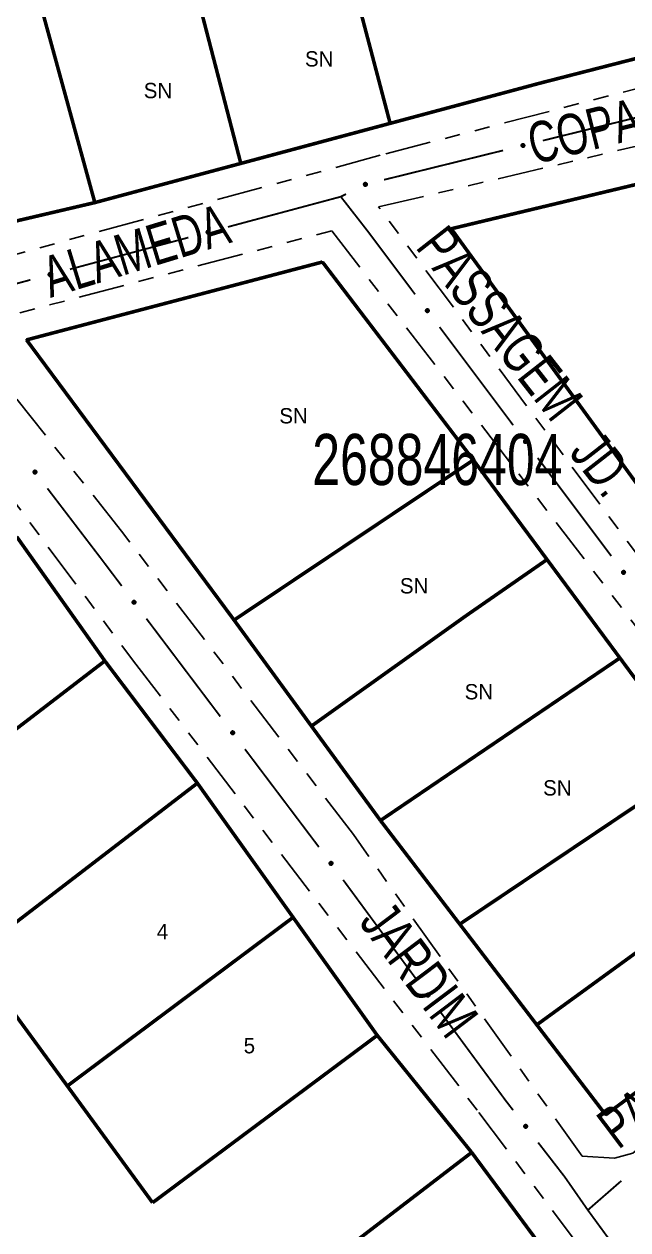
# Model space of a CAD drawing. Extents: x 205807 to 207855, y 4874692 to 4876446.
# Drawn here: x 206378.9 to 206438, y 4875829.1 to 4875947 of the extents above; entities that cross this region are included whole.
import ezdxf
from ezdxf.enums import TextEntityAlignment as Align

# ---------------------------------------------------------------- set-up
doc = ezdxf.new("R2010")
doc.units = 0
doc.header["$LTSCALE"] = 1.5
doc.header["$MEASUREMENT"] = 0
doc.linetypes.add('TRACO_25', pattern=[8, 3, -1, 1, -1, 1, -1])
for name, color, linetype in [('CD_MALHA_LOTES', 7, 'CONTINUOUS'), ('CD_TXT_QUADRA', 7, 'CONTINUOUS'), ('RU-QUADRA', 210, 'CONTINUOUS'), ('SV-EIXO-RUA-N-PAV', 6, 'CONTINUOUS'), ('SV-RUA-NAO-PAV', 7, 'CONTINUOUS'), ('SV-TXT-RUA-N-PAV', 7, 'CONTINUOUS'), ('Th_NmrPort', 1, 'CONTINUOUS')]:
    doc.layers.add(name, color=color, linetype=linetype)
doc.styles.add('ARIAL', font='ARIAL.SHX')

msp = doc.modelspace()

# ---------------------------------------------------------------- linework, layer by layer
at = {"layer": 'CD_MALHA_LOTES', "linetype": 'Continuous', "const_width": 0.35, "flags": 128}
for points in [[(206414.704586, 4875937.324973), (206407.820461, 4875963.435733)], [(206400.10078, 4875933.40543), (206393.33052, 4875959.499367)], [(206385.822457, 4875929.573244), (206378.708697, 4875955.527173)], [(206414.704586, 4875937.324973), (206429.381587, 4875941.26416), (206447.56866, 4875945.929468)], [(206420.682844, 4875927.013306), (206467.241476, 4875938.171191)], [(206400.10078, 4875933.40543), (206414.704586, 4875937.324973)], [(206385.822457, 4875929.573244), (206400.10078, 4875933.40543)], [(206368.830745, 4875925.594235), (206385.822457, 4875929.573244)], [(206444.072638, 4875894.85382), (206420.682844, 4875927.013306)], [(206379.142671, 4875916.14005), (206408.085573, 4875923.760687)], [(206408.085573, 4875923.760687), (206422.84428, 4875904.389957)], [(206399.440727, 4875888.730677), (206379.142671, 4875916.14005)], [(206399.440727, 4875888.730677), (206422.84428, 4875904.389957)], [(206422.84428, 4875904.389957), (206430.050815, 4875894.652402)], [(206378.192461, 4875896.872011), (206386.801357, 4875884.732684)], [(206422.081319, 4875889.121438), (206430.050815, 4875894.652402)], [(206430.050815, 4875894.652402), (206437.17885, 4875885.020918)], [(206407.006222, 4875878.359154), (206399.440727, 4875888.730677)], [(206407.006222, 4875878.359154), (206422.081319, 4875889.121438)], [(206413.758619, 4875869.121207), (206437.17885, 4875885.020918)], [(206437.17885, 4875885.020918), (206444.845181, 4875874.656247)], [(206347.835244, 4875854.81818), (206386.801357, 4875884.732684)], [(206386.801357, 4875884.732684), (206395.85091, 4875872.775983)], [(206413.758619, 4875869.121207), (206407.006222, 4875878.359154)], [(206421.515037, 4875858.981815), (206444.845181, 4875874.656247)], [(206373.836349, 4875855.876615), (206395.85091, 4875872.775983)], [(206395.85091, 4875872.775983), (206405.214535, 4875859.644011)], [(206421.515037, 4875858.981815), (206413.758619, 4875869.121207)], [(206429.050402, 4875849.13139), (206451.596332, 4875865.528874)], [(206383.131595, 4875843.150019), (206405.214535, 4875859.644011)], [(206405.214535, 4875859.644011), (206413.443725, 4875848.103024)], [(206429.050402, 4875849.13139), (206421.515037, 4875858.981815)], [(206458.023043, 4875856.840135), (206435.786283, 4875840.326071)], [(206383.131595, 4875843.150019), (206373.836349, 4875855.876615)], [(206435.786283, 4875840.326071), (206429.050402, 4875849.13139)], [(206413.443725, 4875848.103024), (206391.470656, 4875831.732584)], [(206413.443725, 4875848.103024), (206422.67875, 4875836.650627)], [(206391.470656, 4875831.732584), (206383.131595, 4875843.150019)], [(206384.391954, 4875807.294234), (206422.67875, 4875836.650627)], [(206422.67875, 4875836.650627), (206431.137428, 4875825.224024)]]:
    msp.add_lwpolyline(points, dxfattribs=at)
at = {"layer": 'RU-QUADRA', "linetype": 'Continuous', "const_width": 0.18, "flags": 128}
for points in [[(206314.601509, 4875973.419116), (206346.765748, 4875945.385258), (206368.830745, 4875925.594235), (206385.822457, 4875929.573244), (206400.10078, 4875933.40543), (206414.704586, 4875937.324973), (206429.381587, 4875941.26416), (206447.56866, 4875945.929468), (206464.608306, 4875950.465405)], [(206476.783469, 4875764.718787), (206467.623315, 4875776.824328), (206449.40361, 4875800.902459), (206440.385708, 4875812.73077), (206431.137428, 4875825.224024), (206422.67875, 4875836.650627), (206413.443725, 4875848.103024), (206405.214535, 4875859.644011), (206395.85091, 4875872.775983), (206386.801357, 4875884.732684), (206378.192461, 4875896.872011), (206353.174945, 4875930.75353), (206347.456321, 4875931.92269), (206303.272383, 4875968.638295)]]:
    msp.add_lwpolyline(points, dxfattribs=at)
for points in [[(206467.554587, 4875864.169015), (206452.437716, 4875884.238613), (206444.072638, 4875894.85382), (206420.682844, 4875927.013306), (206467.241476, 4875938.171191), (206485.850038, 4875913.302161), (206502.425606, 4875891.150083), (206491.485327, 4875882.335379), (206479.214671, 4875872.828535)], [(206435.786283, 4875840.326071), (206429.050402, 4875849.13139), (206421.515037, 4875858.981815), (206413.758619, 4875869.121207), (206407.006222, 4875878.359154), (206399.440727, 4875888.730677), (206379.142671, 4875916.14005), (206408.085573, 4875923.760687), (206422.84428, 4875904.389957), (206430.050815, 4875894.652402), (206437.17885, 4875885.020918), (206444.845181, 4875874.656247), (206452.490566, 4875864.319893), (206458.023043, 4875856.840135)]]:
    msp.add_lwpolyline(points, close=True, dxfattribs=at)
at = {"layer": 'SV-EIXO-RUA-N-PAV', "const_width": 0.18}
for points in [[(206429.641406, 4875935.636334), (206441.292117, 4875938.510518)], [(206414.107125, 4875931.804088), (206425.757836, 4875934.678272)], [(206398.836035, 4875927.190228), (206409.460975, 4875930.03815)], [(206409.460975, 4875930.03815), (206409.880366, 4875930.150564)], [(206409.880366, 4875930.150564), (206410.386437, 4875930.4036)], [(206409.880366, 4875930.150564), (206412.340493, 4875926.996555)], [(206412.340493, 4875926.996555), (206412.492639, 4875926.801497)], [(206412.492639, 4875926.801497), (206417.142449, 4875920.598077)], [(206383.381578, 4875923.047796), (206394.972421, 4875926.15462)], [(206370.897221, 4875919.701474), (206379.517963, 4875922.012188)], [(206419.541539, 4875917.397395), (206426.73881, 4875907.795349)], [(206429.1379, 4875904.594667), (206436.335171, 4875894.99262)], [(206381.183905, 4875901.614828), (206386.040574, 4875895.257724)], [(206386.040574, 4875895.257724), (206386.388215, 4875894.802683)], [(206386.388215, 4875894.802683), (206388.453202, 4875892.067245)], [(206390.863206, 4875888.874772), (206398.093218, 4875879.297354)], [(206400.503222, 4875876.104882), (206407.733233, 4875866.527464)], [(206410.110597, 4875863.310657), (206417.225163, 4875853.647172)], [(206419.596685, 4875850.42601), (206425.52549, 4875842.373105)], [(206425.52549, 4875842.373105), (206426.00351, 4875841.723826)], [(206426.00351, 4875841.723826), (206426.733922, 4875840.779635)], [(206429.181411, 4875837.615809), (206431.628899, 4875834.451982)], [(206431.628899, 4875834.451982), (206431.783678, 4875834.251902)], [(206431.783678, 4875834.251902), (206433.92348, 4875831.175937)], [(206437.316811, 4875833.870501), (206434.303479, 4875831.239944)], [(206433.92348, 4875831.175937), (206434.039353, 4875831.009369)], [(206434.303479, 4875831.239944), (206434.039353, 4875831.009369)], [(206434.039353, 4875831.009369), (206436.279442, 4875827.943441)]]:
    msp.add_lwpolyline(points, dxfattribs=at)
at = {"layer": 'SV-EIXO-RUA-N-PAV'}
for points in [[(206427.533757, 4875935.229766), (206427.558455, 4875935.27198), (206427.588313, 4875935.303211), (206427.620715, 4875935.322091), (206427.653697, 4875935.331309), (206427.688501, 4875935.336939), (206427.724844, 4875935.334873), (206427.764672, 4875935.323646), (206427.807193, 4875935.299168), (206427.837175, 4875935.266478), (206427.857385, 4875935.235702), (206427.868977, 4875935.201864), (206427.87388, 4875935.167961), (206427.870486, 4875935.130282), (206427.858714, 4875935.090031), (206427.833066, 4875935.04787), (206427.803583, 4875935.017453), (206427.771763, 4875935.000014), (206427.737671, 4875934.988576), (206427.702069, 4875934.983254), (206427.666406, 4875934.985487), (206427.625901, 4875934.997412), (206427.584624, 4875935.023279), (206427.553951, 4875935.052338), (206427.53607, 4875935.083904), (206427.525564, 4875935.117722), (206427.519493, 4875935.152562), (206427.520048, 4875935.189181), (206427.533757, 4875935.229766)], [(206412.12583, 4875931.428691), (206412.150528, 4875931.470905), (206412.180387, 4875931.502136), (206412.212788, 4875931.521016), (206412.24577, 4875931.530234), (206412.280575, 4875931.535864), (206412.316917, 4875931.533799), (206412.356746, 4875931.522571), (206412.399266, 4875931.498093), (206412.429249, 4875931.465403), (206412.449458, 4875931.434628), (206412.46105, 4875931.400789), (206412.465953, 4875931.366887), (206412.462559, 4875931.329207), (206412.450787, 4875931.288956), (206412.425139, 4875931.246796), (206412.395656, 4875931.216379), (206412.363837, 4875931.19894), (206412.329744, 4875931.187501), (206412.294143, 4875931.182179), (206412.25848, 4875931.184412), (206412.217974, 4875931.196338), (206412.176698, 4875931.222204), (206412.146025, 4875931.251263), (206412.128144, 4875931.282829), (206412.117638, 4875931.316647), (206412.111566, 4875931.351487), (206412.112122, 4875931.388106), (206412.12583, 4875931.428691)], [(206396.736947, 4875926.741552), (206396.760794, 4875926.784252), (206396.790022, 4875926.816075), (206396.822039, 4875926.8356), (206396.85483, 4875926.845476), (206396.889515, 4875926.851802), (206396.925891, 4875926.850464), (206396.965937, 4875926.840036), (206397.008939, 4875926.816414), (206397.039569, 4875926.784331), (206397.060391, 4875926.753966), (206397.072658, 4875926.720366), (206397.078239, 4875926.686569), (206397.0756, 4875926.648829), (206397.064636, 4875926.60835), (206397.039836, 4875926.565685), (206397.010968, 4875926.534684), (206396.979505, 4875926.516611), (206396.945648, 4875926.504493), (206396.91016, 4875926.498459), (206396.874459, 4875926.499978), (206396.833723, 4875926.51109), (206396.791937, 4875926.536125), (206396.760689, 4875926.564564), (206396.742179, 4875926.595766), (206396.730999, 4875926.629367), (206396.724231, 4875926.664079), (206396.724053, 4875926.700701), (206396.736947, 4875926.741552)], [(206381.282489, 4875922.59912), (206381.306337, 4875922.64182), (206381.335565, 4875922.673643), (206381.367581, 4875922.693167), (206381.400372, 4875922.703044), (206381.435057, 4875922.70937), (206381.471434, 4875922.708032), (206381.511479, 4875922.697604), (206381.554481, 4875922.673982), (206381.585112, 4875922.641898), (206381.605933, 4875922.611534), (206381.618201, 4875922.577934), (206381.623781, 4875922.544137), (206381.621142, 4875922.506397), (206381.610178, 4875922.465918), (206381.585379, 4875922.423253), (206381.556511, 4875922.392252), (206381.525047, 4875922.374179), (206381.49119, 4875922.36206), (206381.455702, 4875922.356027), (206381.420002, 4875922.357546), (206381.379266, 4875922.368658), (206381.33748, 4875922.393693), (206381.306231, 4875922.422132), (206381.287722, 4875922.453334), (206381.276541, 4875922.486935), (206381.269774, 4875922.521647), (206381.269596, 4875922.558269), (206381.282489, 4875922.59912)], [(206418.343901, 4875919.178728), (206418.392409, 4875919.172484), (206418.432823, 4875919.157199), (206418.462861, 4875919.134748), (206418.484231, 4875919.107988), (206418.503011, 4875919.078149), (206418.515307, 4875919.043888), (206418.520531, 4875919.002838), (206418.514609, 4875918.954134), (206418.49623, 4875918.913763), (206418.475795, 4875918.883137), (206418.449174, 4875918.859246), (206418.419881, 4875918.841489), (206418.38387, 4875918.829893), (206418.342219, 4875918.825005), (206418.293389, 4875918.832145), (206418.253871, 4875918.847402), (206418.225387, 4875918.86988), (206418.201539, 4875918.896795), (206418.182732, 4875918.927488), (206418.170855, 4875918.961189), (206418.166009, 4875919.003135), (206418.173695, 4875919.051237), (206418.188462, 4875919.090824), (206418.210534, 4875919.119616), (206418.237561, 4875919.142498), (206418.26726, 4875919.161698), (206418.301186, 4875919.175492), (206418.343901, 4875919.178728)], [(206427.940262, 4875906.376), (206427.988771, 4875906.369756), (206428.029184, 4875906.354471), (206428.059222, 4875906.33202), (206428.080592, 4875906.30526), (206428.099372, 4875906.275421), (206428.111668, 4875906.241159), (206428.116892, 4875906.20011), (206428.110971, 4875906.151405), (206428.092591, 4875906.111035), (206428.072156, 4875906.080408), (206428.045536, 4875906.056518), (206428.016243, 4875906.03876), (206427.980231, 4875906.027165), (206427.93858, 4875906.022276), (206427.88975, 4875906.029416), (206427.850232, 4875906.044674), (206427.821749, 4875906.067152), (206427.7979, 4875906.094066), (206427.779093, 4875906.12476), (206427.767217, 4875906.158461), (206427.76237, 4875906.200407), (206427.770056, 4875906.248508), (206427.784823, 4875906.288096), (206427.806896, 4875906.316888), (206427.833922, 4875906.33977), (206427.863622, 4875906.35897), (206427.897547, 4875906.372764), (206427.940262, 4875906.376)], [(206379.969986, 4875903.385106), (206380.018549, 4875903.379307), (206380.059101, 4875903.364393), (206380.089344, 4875903.342219), (206380.110958, 4875903.315656), (206380.130011, 4875903.28599), (206380.142621, 4875903.251842), (206380.148221, 4875903.210843), (206380.142746, 4875903.162086), (206380.124737, 4875903.121548), (206380.104584, 4875903.090736), (206380.078184, 4875903.066603), (206380.049055, 4875903.048577), (206380.013151, 4875903.036652), (206379.971546, 4875903.031382), (206379.922653, 4875903.038074), (206379.882997, 4875903.052968), (206379.854309, 4875903.075184), (206379.830215, 4875903.101879), (206379.811127, 4875903.132399), (206379.798942, 4875903.16599), (206379.793711, 4875903.207889), (206379.800956, 4875903.256059), (206379.815359, 4875903.295781), (206379.837167, 4875903.324774), (206379.863982, 4875903.347903), (206379.893504, 4875903.367374), (206379.927302, 4875903.381479), (206379.969986, 4875903.385106)], [(206437.536624, 4875893.573272), (206437.585132, 4875893.567028), (206437.625545, 4875893.551742), (206437.655583, 4875893.529292), (206437.676953, 4875893.502532), (206437.695733, 4875893.472692), (206437.708029, 4875893.438431), (206437.713254, 4875893.397381), (206437.707332, 4875893.348677), (206437.688952, 4875893.308306), (206437.668518, 4875893.27768), (206437.641897, 4875893.25379), (206437.612604, 4875893.236032), (206437.576592, 4875893.224436), (206437.534941, 4875893.219548), (206437.486111, 4875893.226688), (206437.446593, 4875893.241945), (206437.41811, 4875893.264423), (206437.394261, 4875893.291338), (206437.375454, 4875893.322031), (206437.363578, 4875893.355733), (206437.358732, 4875893.397678), (206437.366417, 4875893.44578), (206437.381185, 4875893.485368), (206437.403257, 4875893.51416), (206437.430283, 4875893.537042), (206437.459983, 4875893.556241), (206437.493909, 4875893.570036), (206437.536624, 4875893.573272)], [(206389.659494, 4875890.652006), (206389.708023, 4875890.645928), (206389.748489, 4875890.630781), (206389.778603, 4875890.608433), (206389.800064, 4875890.581746), (206389.818946, 4875890.551971), (206389.831359, 4875890.517751), (206389.836723, 4875890.47672), (206389.830968, 4875890.427996), (206389.812726, 4875890.387562), (206389.792396, 4875890.356867), (206389.765857, 4875890.332885), (206389.736625, 4875890.315028), (206389.700653, 4875890.303309), (206389.659019, 4875890.298279), (206389.610165, 4875890.305252), (206389.570595, 4875890.320374), (206389.542035, 4875890.342755), (206389.518095, 4875890.369588), (206389.499183, 4875890.400217), (206389.487192, 4875890.433878), (206389.482202, 4875890.475806), (206389.489724, 4875890.523934), (206389.504356, 4875890.563572), (206389.52633, 4875890.592439), (206389.553278, 4875890.615413), (206389.582912, 4875890.634714), (206389.61679, 4875890.648624), (206389.659494, 4875890.652006)], [(206399.299509, 4875877.882116), (206399.348038, 4875877.876037), (206399.388504, 4875877.86089), (206399.418618, 4875877.838542), (206399.44008, 4875877.811855), (206399.458961, 4875877.78208), (206399.471374, 4875877.747861), (206399.476739, 4875877.706829), (206399.470983, 4875877.658105), (206399.452742, 4875877.617672), (206399.432412, 4875877.586976), (206399.405873, 4875877.562995), (206399.37664, 4875877.545137), (206399.340669, 4875877.533419), (206399.299034, 4875877.528388), (206399.25018, 4875877.535361), (206399.210611, 4875877.550484), (206399.182051, 4875877.572864), (206399.15811, 4875877.599698), (206399.139198, 4875877.630327), (206399.127207, 4875877.663987), (206399.122218, 4875877.705916), (206399.129739, 4875877.754044), (206399.144371, 4875877.793682), (206399.166345, 4875877.822548), (206399.193293, 4875877.845523), (206399.222927, 4875877.864824), (206399.256806, 4875877.878734), (206399.299509, 4875877.882116)], [(206408.928297, 4875865.102207), (206408.97675, 4875865.095547), (206409.017031, 4875865.079915), (206409.046875, 4875865.057208), (206409.068015, 4875865.030265), (206409.086537, 4875865.000266), (206409.098539, 4875864.9659), (206409.103411, 4875864.924807), (206409.097071, 4875864.876155), (206409.078345, 4875864.835944), (206409.057649, 4875864.805494), (206409.030824, 4875864.781833), (206409.001379, 4875864.764328), (206408.96527, 4875864.753042), (206408.923578, 4875864.748511), (206408.874811, 4875864.75607), (206408.835426, 4875864.771666), (206408.807136, 4875864.794388), (206408.78352, 4875864.821506), (206408.764977, 4875864.85236), (206408.75339, 4875864.886162), (206408.748904, 4875864.928148), (206408.757003, 4875864.976182), (206408.772109, 4875865.015641), (206408.794428, 4875865.044242), (206408.82165, 4875865.066892), (206408.851513, 4875865.085836), (206408.885556, 4875865.099338), (206408.928297, 4875865.102207)], [(206418.414385, 4875852.21756), (206418.462838, 4875852.2109), (206418.503119, 4875852.195268), (206418.532963, 4875852.17256), (206418.554103, 4875852.145618), (206418.572625, 4875852.115618), (206418.584627, 4875852.081253), (206418.589499, 4875852.04016), (206418.583159, 4875851.991508), (206418.564434, 4875851.951297), (206418.543737, 4875851.920847), (206418.516912, 4875851.897186), (206418.487467, 4875851.87968), (206418.451358, 4875851.868394), (206418.409666, 4875851.863864), (206418.360899, 4875851.871423), (206418.321514, 4875851.887019), (206418.293224, 4875851.909741), (206418.269608, 4875851.936859), (206418.251065, 4875851.967713), (206418.239478, 4875852.001515), (206418.234992, 4875852.0435), (206418.243091, 4875852.091534), (206418.258197, 4875852.130994), (206418.280516, 4875852.159595), (206418.307738, 4875852.182245), (206418.337601, 4875852.201188), (206418.371644, 4875852.214691), (206418.414385, 4875852.21756)], [(206427.956821, 4875839.378722), (206428.005419, 4875839.373217), (206428.04606, 4875839.358548), (206428.076436, 4875839.336557), (206428.098211, 4875839.310125), (206428.117442, 4875839.280574), (206428.130258, 4875839.246504), (206428.136106, 4875839.205538), (206428.130925, 4875839.15675), (206428.113162, 4875839.116104), (206428.093195, 4875839.085171), (206428.066941, 4875839.060878), (206428.037921, 4875839.042677), (206428.00209, 4875839.030535), (206427.960518, 4875839.025014), (206427.911585, 4875839.03141), (206427.87184, 4875839.046065), (206427.843018, 4875839.068107), (206427.818763, 4875839.094656), (206427.799491, 4875839.12506), (206427.787104, 4875839.158577), (206427.78162, 4875839.200444), (206427.788573, 4875839.248657), (206427.802737, 4875839.288465), (206427.824369, 4875839.317589), (206427.851044, 4875839.340879), (206427.880448, 4875839.360528), (206427.91416, 4875839.374837), (206427.956821, 4875839.378722)]]:
    msp.add_lwpolyline(points, close=True, dxfattribs=at)
for points in [[(206427.519493, 4875935.152562), (206427.837175, 4875935.266478)], [(206427.520048, 4875935.189181), (206427.807193, 4875935.299168)], [(206427.524397, 4875935.171867), (206427.817628, 4875935.282153)], [(206427.525564, 4875935.117722), (206427.857385, 4875935.235702)], [(206427.525943, 4875935.137113), (206427.842023, 4875935.25163)], [(206427.52815, 4875935.207929), (206427.782961, 4875935.308736)], [(206427.533443, 4875935.101016), (206427.8621, 4875935.215825)], [(206427.533757, 4875935.229766), (206427.764672, 4875935.323646)], [(206427.53607, 4875935.083904), (206427.868977, 4875935.201864)], [(206427.548144, 4875935.252213), (206427.737679, 4875935.327079)], [(206427.548564, 4875935.068206), (206427.868618, 4875935.183703)], [(206427.553951, 4875935.052338), (206427.87388, 4875935.167961)], [(206427.558455, 4875935.27198), (206427.724844, 4875935.334873)], [(206427.571635, 4875935.037356), (206427.867842, 4875935.14697)], [(206427.575399, 4875935.289856), (206427.698314, 4875935.332828)], [(206427.584624, 4875935.023279), (206427.870486, 4875935.130282)], [(206427.588313, 4875935.303211), (206427.688501, 4875935.336939)], [(206427.608624, 4875935.01275), (206427.861767, 4875935.10893)], [(206427.625901, 4875934.997412), (206427.858714, 4875935.090031)], [(206427.65093, 4875934.995079), (206427.838469, 4875935.066641)], [(206427.666406, 4875934.985487), (206427.833066, 4875935.04787)], [(206427.688299, 4875934.986027), (206427.812212, 4875935.03065)], [(206427.702069, 4875934.983254), (206427.803583, 4875935.017453)], [(206412.111566, 4875931.351487), (206412.429249, 4875931.465403)], [(206412.112122, 4875931.388106), (206412.399266, 4875931.498093)], [(206412.11647, 4875931.370793), (206412.409702, 4875931.481078)], [(206412.117638, 4875931.316647), (206412.449458, 4875931.434628)], [(206412.118017, 4875931.336038), (206412.434097, 4875931.450555)], [(206412.120223, 4875931.406854), (206412.375035, 4875931.507662)], [(206412.125516, 4875931.299942), (206412.454173, 4875931.41475)], [(206412.12583, 4875931.428691), (206412.356746, 4875931.522571)], [(206412.128144, 4875931.282829), (206412.46105, 4875931.400789)], [(206412.140218, 4875931.451139), (206412.329752, 4875931.526005)], [(206412.140638, 4875931.267131), (206412.460692, 4875931.382628)], [(206412.146025, 4875931.251263), (206412.465953, 4875931.366887)], [(206412.150528, 4875931.470905), (206412.316917, 4875931.533799)], [(206412.163708, 4875931.236281), (206412.459916, 4875931.345896)], [(206412.167472, 4875931.488782), (206412.290387, 4875931.531753)], [(206412.176698, 4875931.222204), (206412.462559, 4875931.329207)], [(206412.180387, 4875931.502136), (206412.280575, 4875931.535864)], [(206412.200698, 4875931.211676), (206412.45384, 4875931.307856)], [(206412.217974, 4875931.196338), (206412.450787, 4875931.288956)], [(206412.243004, 4875931.194004), (206412.430542, 4875931.265567)], [(206412.25848, 4875931.184412), (206412.425139, 4875931.246796)], [(206412.280373, 4875931.184952), (206412.404286, 4875931.229575)], [(206412.294143, 4875931.182179), (206412.395656, 4875931.216379)], [(206396.724053, 4875926.700701), (206397.008939, 4875926.816414)], [(206396.724231, 4875926.664079), (206397.039569, 4875926.784331)], [(206396.728748, 4875926.683478), (206397.019712, 4875926.799611)], [(206396.73099, 4875926.648762), (206397.044714, 4875926.769583)], [(206396.730999, 4875926.629367), (206397.060391, 4875926.753966)], [(206396.731778, 4875926.719607), (206396.984521, 4875926.825496)], [(206396.736947, 4875926.741552), (206396.965937, 4875926.840036)], [(206396.73921, 4875926.612823), (206397.065503, 4875926.734187)], [(206396.742179, 4875926.595766), (206397.072658, 4875926.720366)], [(206396.750882, 4875926.764283), (206396.93888, 4875926.842929)], [(206396.754985, 4875926.580321), (206397.072663, 4875926.702202)], [(206396.760689, 4875926.564564), (206397.078239, 4875926.686569)], [(206396.760794, 4875926.784252), (206396.925891, 4875926.850464)], [(206396.777378, 4875926.802465), (206396.899408, 4875926.847888)], [(206396.778668, 4875926.549939), (206397.072622, 4875926.665461)], [(206396.790022, 4875926.816075), (206396.889515, 4875926.851802)], [(206396.791937, 4875926.536125), (206397.0756, 4875926.648829)], [(206396.816143, 4875926.526079), (206397.06731, 4875926.627307)], [(206396.833723, 4875926.51109), (206397.064636, 4875926.60835)], [(206396.858794, 4875926.509258), (206397.044863, 4875926.58456)], [(206396.874459, 4875926.499978), (206397.039836, 4875926.565685)], [(206396.896337, 4875926.500956), (206397.019332, 4875926.54805)], [(206396.91016, 4875926.498459), (206397.010968, 4875926.534684)], [(206381.269596, 4875922.558269), (206381.554481, 4875922.673982)], [(206381.269774, 4875922.521647), (206381.585112, 4875922.641898)], [(206381.27429, 4875922.541046), (206381.565255, 4875922.657179)], [(206381.276532, 4875922.50633), (206381.590256, 4875922.627151)], [(206381.276541, 4875922.486935), (206381.605933, 4875922.611534)], [(206381.27732, 4875922.577175), (206381.530063, 4875922.683064)], [(206381.282489, 4875922.59912), (206381.511479, 4875922.697604)], [(206381.284752, 4875922.47039), (206381.611045, 4875922.591755)], [(206381.287722, 4875922.453334), (206381.618201, 4875922.577934)], [(206381.296424, 4875922.621851), (206381.484422, 4875922.700496)], [(206381.300528, 4875922.437889), (206381.618206, 4875922.55977)], [(206381.306231, 4875922.422132), (206381.623781, 4875922.544137)], [(206381.306337, 4875922.64182), (206381.471434, 4875922.708032)], [(206381.32292, 4875922.660033), (206381.44495, 4875922.705456)], [(206381.324211, 4875922.407507), (206381.618165, 4875922.523029)], [(206381.335565, 4875922.673643), (206381.435057, 4875922.70937)], [(206381.33748, 4875922.393693), (206381.621142, 4875922.506397)], [(206381.361685, 4875922.383647), (206381.612852, 4875922.484875)], [(206381.379266, 4875922.368658), (206381.610178, 4875922.465918)], [(206381.404337, 4875922.366826), (206381.590406, 4875922.442128)], [(206381.420002, 4875922.357546), (206381.585379, 4875922.423253)], [(206381.441879, 4875922.358524), (206381.564874, 4875922.405618)], [(206381.455702, 4875922.356027), (206381.556511, 4875922.392252)], [(206418.166009, 4875919.003135), (206418.342219, 4875918.825005)], [(206418.170855, 4875918.961189), (206418.293389, 4875918.832145)], [(206418.173379, 4875919.025031), (206418.360809, 4875918.829578)], [(206418.173639, 4875918.979183), (206418.312779, 4875918.834504)], [(206418.173695, 4875919.051237), (206418.38387, 4875918.829893)], [(206418.179905, 4875918.941247), (206418.26939, 4875918.844614)], [(206418.181579, 4875919.068693), (206418.3982, 4875918.838846)], [(206418.182732, 4875918.927488), (206418.253871, 4875918.847402)], [(206418.188462, 4875919.090824), (206418.419881, 4875918.841489)], [(206418.200964, 4875919.101982), (206418.432317, 4875918.852482)], [(206418.210534, 4875919.119616), (206418.449174, 4875918.859246)], [(206418.225261, 4875919.12872), (206418.459339, 4875918.871031)], [(206418.237561, 4875919.142498), (206418.475795, 4875918.883137)], [(206418.255559, 4875919.149725), (206418.484456, 4875918.9035)], [(206418.26726, 4875919.161698), (206418.49623, 4875918.913763)], [(206418.286947, 4875919.164726), (206418.503023, 4875918.937881)], [(206418.301186, 4875919.175492), (206418.514609, 4875918.954134)], [(206418.321609, 4875919.175359), (206418.513951, 4875918.980178)], [(206418.343901, 4875919.178728), (206418.520531, 4875919.002838)], [(206418.370186, 4875919.174254), (206418.513146, 4875919.029028)], [(206418.392409, 4875919.172484), (206418.515307, 4875919.043888)], [(206418.415485, 4875919.16387), (206418.50306, 4875919.06751)], [(206418.432823, 4875919.157199), (206418.503011, 4875919.078149)], [(206427.784823, 4875906.288096), (206428.016243, 4875906.03876)], [(206427.797326, 4875906.299254), (206428.028678, 4875906.049753)], [(206427.806896, 4875906.316888), (206428.045536, 4875906.056518)], [(206427.821622, 4875906.325991), (206428.0557, 4875906.068303)], [(206427.833922, 4875906.33977), (206428.072156, 4875906.080408)], [(206427.85192, 4875906.346996), (206428.080817, 4875906.100772)], [(206427.863622, 4875906.35897), (206428.092591, 4875906.111035)], [(206427.883308, 4875906.361997), (206428.099384, 4875906.135152)], [(206427.897547, 4875906.372764), (206428.110971, 4875906.151405)], [(206427.91797, 4875906.372631), (206428.110312, 4875906.177449)], [(206427.940262, 4875906.376), (206428.116892, 4875906.20011)], [(206427.966547, 4875906.371525), (206428.109508, 4875906.226299)], [(206427.988771, 4875906.369756), (206428.111668, 4875906.241159)], [(206428.011846, 4875906.361142), (206428.099421, 4875906.264782)], [(206428.029184, 4875906.354471), (206428.099372, 4875906.275421)], [(206427.76237, 4875906.200407), (206427.93858, 4875906.022276)], [(206427.767217, 4875906.158461), (206427.88975, 4875906.029416)], [(206427.76974, 4875906.222302), (206427.95717, 4875906.02685)], [(206427.77, 4875906.176454), (206427.90914, 4875906.031775)], [(206427.770056, 4875906.248508), (206427.980231, 4875906.027165)], [(206427.776266, 4875906.138519), (206427.865751, 4875906.041885)], [(206427.77794, 4875906.265965), (206427.994561, 4875906.036118)], [(206427.779093, 4875906.12476), (206427.850232, 4875906.044674)], [(206379.793711, 4875903.207889), (206379.971546, 4875903.031382)], [(206379.798942, 4875903.16599), (206379.922653, 4875903.038074)], [(206379.80088, 4875903.229851), (206379.990094, 4875903.036125)], [(206379.800956, 4875903.256059), (206380.013151, 4875903.036652)], [(206379.80156, 4875903.184008), (206379.942021, 4875903.040611)], [(206379.808174, 4875903.146131), (206379.898541, 4875903.050322)], [(206379.808679, 4875903.273587), (206380.027398, 4875903.045736)], [(206379.811127, 4875903.132399), (206379.882997, 4875903.052968)], [(206379.815359, 4875903.295781), (206380.049055, 4875903.048577)], [(206379.827759, 4875903.307052), (206380.061389, 4875903.059684)], [(206379.837167, 4875903.324774), (206380.078184, 4875903.066603)], [(206379.851809, 4875903.334012), (206380.08824, 4875903.07848)], [(206379.863982, 4875903.347903), (206380.104584, 4875903.090736)], [(206379.881913, 4875903.355294), (206380.113058, 4875903.111178)], [(206379.893504, 4875903.367374), (206380.124737, 4875903.121548)], [(206379.913163, 4875903.370582), (206380.131309, 4875903.145727)], [(206379.927302, 4875903.381479), (206380.142746, 4875903.162086)], [(206379.947726, 4875903.381532), (206380.141849, 4875903.188123)], [(206379.969986, 4875903.385106), (206380.148221, 4875903.210843)], [(206379.99631, 4875903.380872), (206380.140596, 4875903.236963)], [(206380.018549, 4875903.379307), (206380.142621, 4875903.251842)], [(206380.041703, 4875903.370905), (206380.130158, 4875903.275352)], [(206380.059101, 4875903.364393), (206380.130011, 4875903.28599)], [(206437.358732, 4875893.397678), (206437.534941, 4875893.219548)], [(206437.363578, 4875893.355733), (206437.486111, 4875893.226688)], [(206437.366102, 4875893.419574), (206437.553531, 4875893.224121)], [(206437.366361, 4875893.373726), (206437.505502, 4875893.229047)], [(206437.366417, 4875893.44578), (206437.576592, 4875893.224436)], [(206437.372627, 4875893.335791), (206437.462113, 4875893.239157)], [(206437.374301, 4875893.463237), (206437.590922, 4875893.233389)], [(206437.375454, 4875893.322031), (206437.446593, 4875893.241945)], [(206437.381185, 4875893.485368), (206437.612604, 4875893.236032)], [(206437.393687, 4875893.496525), (206437.625039, 4875893.247025)], [(206437.403257, 4875893.51416), (206437.641897, 4875893.25379)], [(206437.417983, 4875893.523263), (206437.652062, 4875893.265575)], [(206437.430283, 4875893.537042), (206437.668518, 4875893.27768)], [(206437.448281, 4875893.544268), (206437.677178, 4875893.298043)], [(206437.459983, 4875893.556241), (206437.688952, 4875893.308306)], [(206437.479669, 4875893.559269), (206437.695745, 4875893.332424)], [(206437.493909, 4875893.570036), (206437.707332, 4875893.348677)], [(206437.514331, 4875893.569902), (206437.706674, 4875893.374721)], [(206437.536624, 4875893.573272), (206437.713254, 4875893.397381)], [(206437.562908, 4875893.568797), (206437.705869, 4875893.423571)], [(206437.585132, 4875893.567028), (206437.708029, 4875893.438431)], [(206437.608207, 4875893.558414), (206437.695782, 4875893.462054)], [(206437.625545, 4875893.551742), (206437.695733, 4875893.472692)], [(206389.482202, 4875890.475806), (206389.659019, 4875890.298279)], [(206389.487192, 4875890.433878), (206389.610165, 4875890.305252)], [(206389.489498, 4875890.497727), (206389.677594, 4875890.302915)], [(206389.489724, 4875890.523934), (206389.700653, 4875890.303309)], [(206389.489914, 4875890.45188), (206389.629547, 4875890.307677)], [(206389.496309, 4875890.413967), (206389.586124, 4875890.317639)], [(206389.497548, 4875890.541417), (206389.714952, 4875890.312311)], [(206389.499183, 4875890.400217), (206389.570595, 4875890.320374)], [(206389.504356, 4875890.563572), (206389.736625, 4875890.315028)], [(206389.51682, 4875890.574772), (206389.749022, 4875890.326063)], [(206389.52633, 4875890.592439), (206389.765857, 4875890.332885)], [(206389.541025, 4875890.601593), (206389.775982, 4875890.344705)], [(206389.553278, 4875890.615413), (206389.792396, 4875890.356867)], [(206389.571251, 4875890.622701), (206389.800987, 4875890.377259)], [(206389.582912, 4875890.634714), (206389.812726, 4875890.387562)], [(206389.602588, 4875890.637809), (206389.819437, 4875890.411703)], [(206389.61679, 4875890.648624), (206389.830968, 4875890.427996)], [(206389.637213, 4875890.648561), (206389.830221, 4875890.454037)], [(206389.659494, 4875890.652006), (206389.836723, 4875890.47672)], [(206389.685794, 4875890.647621), (206389.829249, 4875890.502884)], [(206389.708023, 4875890.645928), (206389.831359, 4875890.517751)], [(206389.731128, 4875890.637393), (206389.819031, 4875890.541332)], [(206389.748489, 4875890.630781), (206389.818946, 4875890.551971)], [(206399.122218, 4875877.705916), (206399.299034, 4875877.528388)], [(206399.127207, 4875877.663987), (206399.25018, 4875877.535361)], [(206399.129513, 4875877.727837), (206399.317609, 4875877.533025)], [(206399.129739, 4875877.754044), (206399.340669, 4875877.533419)], [(206399.129929, 4875877.68199), (206399.269563, 4875877.537787)], [(206399.136325, 4875877.644076), (206399.226139, 4875877.547748)], [(206399.137563, 4875877.771527), (206399.354968, 4875877.542421)], [(206399.139198, 4875877.630327), (206399.210611, 4875877.550484)], [(206399.144371, 4875877.793682), (206399.37664, 4875877.545137)], [(206399.156835, 4875877.804882), (206399.389038, 4875877.556173)], [(206399.166345, 4875877.822548), (206399.405873, 4875877.562995)], [(206399.18104, 4875877.831702), (206399.415997, 4875877.574815)], [(206399.193293, 4875877.845523), (206399.432412, 4875877.586976)], [(206399.211266, 4875877.852811), (206399.441003, 4875877.607369)], [(206399.222927, 4875877.864824), (206399.452742, 4875877.617672)], [(206399.242603, 4875877.867919), (206399.459452, 4875877.641813)], [(206399.256806, 4875877.878734), (206399.470983, 4875877.658105)], [(206399.277229, 4875877.87867), (206399.470236, 4875877.684147)], [(206399.299509, 4875877.882116), (206399.476739, 4875877.706829)], [(206399.325809, 4875877.877731), (206399.469265, 4875877.732994)], [(206399.348038, 4875877.876037), (206399.471374, 4875877.747861)], [(206399.371143, 4875877.867502), (206399.459047, 4875877.771442)], [(206399.388504, 4875877.86089), (206399.458961, 4875877.78208)], [(206408.765036, 4875864.99357), (206408.979676, 4875864.761871)], [(206408.772109, 4875865.015641), (206409.001379, 4875864.764328)], [(206408.784707, 4875865.026691), (206409.013908, 4875864.775213)], [(206408.794428, 4875865.044242), (206409.030824, 4875864.781833)], [(206408.809232, 4875865.053219), (206409.041089, 4875864.793531)], [(206408.82165, 4875865.066892), (206409.057649, 4875864.805494)], [(206408.839709, 4875865.073963), (206409.066484, 4875864.825782)], [(206408.851513, 4875865.085836), (206409.078345, 4875864.835944)], [(206408.871225, 4875865.088694), (206409.085345, 4875864.860002)], [(206408.885556, 4875865.099338), (206409.097071, 4875864.876155)], [(206408.905977, 4875865.099029), (206409.096636, 4875864.902204)], [(206408.928297, 4875865.102207), (206409.103411, 4875864.924807)], [(206408.954542, 4875865.097507), (206409.096251, 4875864.951059)], [(206408.97675, 4875865.095547), (206409.098539, 4875864.9659)], [(206408.999751, 4875865.086735), (206409.086495, 4875864.989627)], [(206409.017031, 4875865.079915), (206409.086537, 4875865.000266)], [(206408.748904, 4875864.928148), (206408.923578, 4875864.748511)], [(206408.75339, 4875864.886162), (206408.874811, 4875864.75607)], [(206408.756328, 4875864.904131), (206408.894221, 4875864.758263)], [(206408.756462, 4875864.949979), (206408.942207, 4875864.752925)], [(206408.757003, 4875864.976182), (206408.96527, 4875864.753042)], [(206408.762268, 4875864.866143), (206408.850921, 4875864.768745)], [(206408.764977, 4875864.85236), (206408.835426, 4875864.771666)], [(206418.234992, 4875852.0435), (206418.409666, 4875851.863864)], [(206418.242416, 4875852.019484), (206418.380309, 4875851.873615)], [(206418.24255, 4875852.065332), (206418.428295, 4875851.868277)], [(206418.243091, 4875852.091534), (206418.451358, 4875851.868394)], [(206418.251124, 4875852.108923), (206418.465764, 4875851.877224)], [(206418.258197, 4875852.130994), (206418.487467, 4875851.87968)], [(206418.270795, 4875852.142044), (206418.499996, 4875851.890566)], [(206418.280516, 4875852.159595), (206418.516912, 4875851.897186)], [(206418.29532, 4875852.168572), (206418.527177, 4875851.908883)], [(206418.307738, 4875852.182245), (206418.543737, 4875851.920847)], [(206418.325797, 4875852.189316), (206418.552572, 4875851.941135)], [(206418.337601, 4875852.201188), (206418.564434, 4875851.951297)], [(206418.357313, 4875852.204047), (206418.571433, 4875851.975355)], [(206418.371644, 4875852.214691), (206418.583159, 4875851.991508)], [(206418.392065, 4875852.214382), (206418.582724, 4875852.017557)], [(206418.414385, 4875852.21756), (206418.589499, 4875852.04016)], [(206418.44063, 4875852.21286), (206418.582339, 4875852.066412)], [(206418.462838, 4875852.2109), (206418.584627, 4875852.081253)], [(206418.485839, 4875852.202088), (206418.572583, 4875852.10498)], [(206418.503119, 4875852.195268), (206418.572625, 4875852.115618)], [(206418.239478, 4875852.001515), (206418.360899, 4875851.871423)], [(206418.248356, 4875851.981496), (206418.337009, 4875851.884097)], [(206418.251065, 4875851.967713), (206418.321514, 4875851.887019)], [(206427.78162, 4875839.200444), (206427.960518, 4875839.025014)], [(206427.787104, 4875839.158577), (206427.911585, 4875839.03141)], [(206427.788573, 4875839.248657), (206428.00209, 4875839.030535)], [(206427.788656, 4875839.222449), (206427.979037, 4875839.029869)], [(206427.789613, 4875839.17661), (206427.930938, 4875839.034064)], [(206427.796191, 4875839.266231), (206428.016282, 4875839.039705)], [(206427.796456, 4875839.138775), (206427.8874, 4875839.043513)], [(206427.799491, 4875839.12506), (206427.87184, 4875839.046065)], [(206427.802737, 4875839.288465), (206428.037921, 4875839.042677)], [(206427.815068, 4875839.299811), (206428.050188, 4875839.053858)], [(206427.824369, 4875839.317589), (206428.066941, 4875839.060878)], [(206427.838955, 4875839.326915), (206428.076925, 4875839.072816)], [(206427.851044, 4875839.340879), (206428.093195, 4875839.085171)], [(206427.86893, 4875839.348379), (206428.101545, 4875839.105663)], [(206427.880448, 4875839.360528), (206428.113162, 4875839.116104)], [(206427.900087, 4875839.363855), (206428.119587, 4875839.140322)], [(206427.91416, 4875839.374837), (206428.130925, 4875839.15675)], [(206427.934583, 4875839.375014), (206428.129871, 4875839.182781)], [(206427.956821, 4875839.378722), (206428.136106, 4875839.205538)], [(206427.983171, 4875839.374648), (206428.128323, 4875839.231613)], [(206428.005419, 4875839.373217), (206428.130258, 4875839.246504)], [(206428.028622, 4875839.364955), (206428.117653, 4875839.269937)], [(206428.04606, 4875839.358548), (206428.117442, 4875839.280574)]]:
    msp.add_lwpolyline(points, dxfattribs=at)
at = {"layer": 'SV-RUA-NAO-PAV', "linetype": 'TRACO_25'}
for points in [[(206512.093955, 4875959.175449, 3.227038), (206473.154918, 4875949.426933, 3.164828), (206441.858432, 4875941.519064, 3.452549), (206413.740646, 4875934.199769, 3.452549), (206369.27615, 4875922.127665, 3.732494), (206357.601017, 4875933.830284, 3.958005), (206354.109954, 4875936.008671, 3.973558), (206350.898061, 4875937.857266, 3.98911), (206348.471002, 4875939.911163, 4.027991), (206333.124016, 4875952.101394, 4.136859), (206316.019387, 4875968.202697, 4.315712), (206313.937739, 4875970.720179, 4.323489), (206311.844191, 4875974.70474, 4.385699), (206290.581395, 4876032.027484, 4.595657), (206288.573892, 4876039.587689, 4.549)], [(206326.042466, 4875952.386147, 4.510118), (206347.974967, 4875934.237411, 4.323489), (206354.455347, 4875930.576265, 4.105754), (206374.087162, 4875905.474115, 4.004663), (206389.506582, 4875884.850168, 3.973558), (206423.393921, 4875840.559861, 4.144635), (206447.009581, 4875809.0408, 4.276831), (206468.735049, 4875779.82201, 4.284607), (206478.981016, 4875766.441608, 4.284607), (206492.57339, 4875747.805034, 4.121306), (206521.99867, 4875707.59691, 3.794704), (206541.337849, 4875677.842504, 3.561417), (206546.47817, 4875670.198262, 3.561417), (206548.915402, 4875666.060017, 3.530312), (206550.574922, 4875658.541879, 3.561417), (206551.071071, 4875652.816073, 3.530312), (206551.229609, 4875646.554503, 3.514759), (206550.556599, 4875640.552776, 3.514759), (206548.89459, 4875635.741444, 3.514759), (206546.096913, 4875631.18315, 3.514759), (206541.399242, 4875625.421928, 3.514759), (206530.44616, 4875614.891729, 3.600298), (206515.725058, 4875603.907019, 4.61121)]]:
    msp.add_polyline3d(points, dxfattribs=at)
for points in [[(206466.98327, 4875941.82963, 3.405892), (206504.945337, 4875890.755246, 3.405892), (206464.068712, 4875859.621481, 4.097978), (206462.956047, 4875862.375598, 3.888019), (206442.371738, 4875890.44347, 3.608074), (206413.582469, 4875929.149962, 3.42922), (206451.746323, 4875938.141261, 3.42922), (206462.903308, 4875940.769815, 3.42922)], [(206372.695701, 4875917.272031, 3.888019), (206409.006434, 4875926.819345, 3.522535), (206451.465762, 4875871.575611, 3.67806), (206459.18444, 4875861.532857, 3.67806), (206460.550944, 4875857.976071, 3.67806), (206460.127342, 4875855.308243, 3.67806), (206458.64702, 4875852.508344, 3.693613), (206438.427791, 4875836.587859, 4.331265), (206436.657767, 4875836.073837, 4.331265), (206433.497293, 4875836.27883, 4.331265), (206411.105891, 4875867.744913, 4.136859), (206388.445402, 4875897.424374, 3.950229)]]:
    msp.add_polyline3d(points, close=True, dxfattribs=at)

# ---------------------------------------------------------------- texts
at = {"layer": 'CD_TXT_QUADRA', "style": 'ARIAL', "width": 0.7}
msp.add_text('268846404', height=5, dxfattribs=at).set_placement((206407.087399, 4875901.944143))
at = {"layer": 'SV-TXT-RUA-N-PAV', "style": 'ARIAL', "width": 0.7}
for s, rotation, p in [('COPACABANA', 14, (206428.789364, 4875933.292817)), ('ALAMEDA', 17, (206381.470468, 4875920.243184)), ('PASSAGEM', 308, (206417.104346, 4875925.186466)), ('JD.', 308, (206432.124346, 4875905.059668)), ('JARDIM', 307, (206411.573493, 4875859.149963)), ('PASSAGEM', 37, (206437.010999, 4875836.8653))]:
    msp.add_text(s, height=4, rotation=rotation, dxfattribs=at).set_placement(p)
at = {"layer": 'Th_NmrPort', "color": 1}
for s, p in [('SN', (206406.374094, 4875943.633515)), ('SN', (206390.606341, 4875940.536278)), ('SN', (206403.865039, 4875908.716212)), ('SN', (206415.656909, 4875892.08399)), ('SN', (206421.990032, 4875881.720697)), ('SN', (206429.666545, 4875872.316969)), ('4', (206391.879464, 4875858.25807)), ('5', (206400.380028, 4875847.09315))]:
    msp.add_text(s, height=1.5, dxfattribs=at).set_placement(p, align=Align.MIDDLE_LEFT)

doc.saveas('drawing.dxf')
